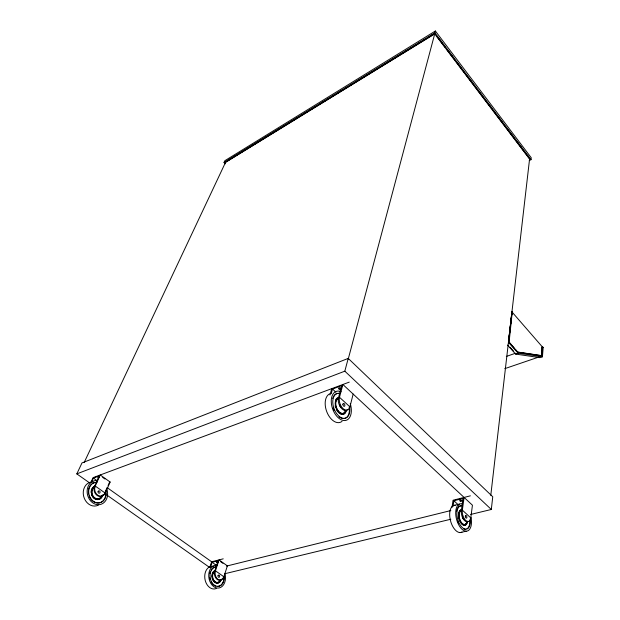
<?xml version="1.0" encoding="UTF-8"?>
<svg xmlns="http://www.w3.org/2000/svg" width="620" height="620" viewBox="0 0 620 620"><rect width="100%" height="100%" fill="white"/><g stroke="black" fill="none" stroke-linecap="round" stroke-linejoin="round"><path stroke-width="0.93" d="M507.532 345.069L515.623 354.082L539.95 357.639L542.43 356.795L543.19 347.386L542.337 346.89L541.609 355.764L517.778 352.191L515.848 350.037M541.485 355.617L542.213 346.743M541.609 355.764L542.663 346.774M470.596 514.468L491.311 509.477L492.753 496.767L348.223 358.406L81.987 462.923L76.81 473.882L89.474 482.802M529.279 160.526L531.022 159.681L531.239 157.751L435.372 31L224.866 160.689L224.022 162.463L225.386 163.843M512.05 312.031L508.501 342.883L511.942 311.899M517.778 352.191L509.105 342L512.267 311.775M490.784 495.341L529.604 158.743M464.093 497.426L462.342 510.144A7.696 3.96 75 0 0 465.705 520.482A7.696 3.96 75 0 0 470.789 517.902L472.432 505.199L342.883 384.493L339.497 397.288A8.354 4.999 70.5 0 0 343.031 408.588A8.354 4.999 70.5 0 0 349.928 406.867L353.16 394.064M467.976 521.56A7.688 3.96 75.1 0 1 463.171 518.746A7.688 3.96 75.1 0 1 461.365 510.384L463.016 498.441L453.894 500.759L453.096 506.246M451.988 507.47L453.042 500.247L470.394 495.822M347.417 409.828A8.354 4.999 70.5 0 1 340.744 407.487A8.354 4.999 70.5 0 1 338.505 397.645L341.697 385.625L342.132 386.028M76.81 473.882L344.829 371.171L348.223 358.406M224.022 162.463L434.891 32.798L435.372 31M348.254 358.98L434.783 33.666L225.641 162.145L84.188 462.466M329.995 395.017L331.739 388.647M331.235 393.661L332.49 389.058L341.697 385.625M222.658 578.259A6.285 4.534 81.4 0 1 216.713 579.049A6.285 4.534 81.4 0 1 214.807 570.981L218.162 560.728L218.511 560.976M209.831 567.222L211.637 561.79L223.231 558.837M210.374 567.385L212.063 562.278L218.162 560.728M105.005 492.474L107.299 487.274M108.066 485.538L109.213 482.933M103.811 494.667A6.688 5.502 74.6 0 1 96.472 494.923A6.688 5.502 74.6 0 1 94.612 486.282L95.24 486.057L105.253 493.117A6.688 5.502 74.6 0 1 97.743 495.202A6.688 5.502 74.6 0 1 95.24 486.057L100.254 474.966L110.143 482.042L105.253 493.117L104.617 493.342M94.612 486.282L99.324 475.873L93.403 478.074L91.434 482.399M90.76 482.732L93.085 477.64L349.246 382.122M225.316 162.076L225.037 162.673L434.69 33.906L529.891 159.456M216.767 561.379L217.922 562.402M227.788 160.557L230.268 159.038M232.74 157.519L235.213 155.992M236.863 154.984L240.165 152.954M241.815 151.939L253.363 144.84M255.014 143.825L258.315 141.802M259.966 140.786L262.438 139.267M264.089 138.252L267.39 136.222M269.041 135.207L280.589 128.115M282.24 127.1L285.533 125.07M287.184 124.054L289.664 122.535M291.315 121.52L297.91 117.467M300.382 115.948L302.862 114.421M304.513 113.406L307.807 111.383M309.458 110.368L316.06 106.315M318.533 104.788L321.013 103.269M322.656 102.254L325.136 100.734M327.608 99.216L330.08 97.697M331.731 96.681L335.033 94.651M336.683 93.635L343.286 89.582M345.759 88.063L348.231 86.537M349.882 85.529L352.354 84.002M354.834 82.483L357.306 80.964M358.957 79.949L362.258 77.919M363.909 76.911L375.457 69.812M377.107 68.797L379.579 67.278M382.052 65.751L384.532 64.232M386.183 63.217L389.476 61.194M391.127 60.179L397.73 56.126M400.202 54.599L402.675 53.08M404.325 52.065L407.627 50.042M409.278 49.026L410.928 48.011M413.4 46.492L415.881 44.966M418.353 43.447L420.004 42.431M422.476 40.912L424.948 39.393M427.428 37.874L429.9 36.347M431.551 35.34L433.202 34.325M338.505 397.645L339.497 397.288L349.928 406.867M109.508 482.267L110.143 482.042M217.907 562.782L216.458 562.317L217.248 562.038M506.323 356.446L515.452 353.253M515.623 354.082L518.157 353.199L542.43 356.795M541.554 347.952L543.19 347.386M504.765 368.652L539.524 356.81M453.36 505.602L459.327 504.099M226.548 566.083L450.849 510.547M214.807 570.981L215.465 570.826L223.905 576.778L227.377 565.874L219.031 559.907L215.465 570.826A6.293 4.534 81.4 0 0 217.907 579.328A6.293 4.534 81.4 0 0 223.905 576.778L223.254 576.933M461.365 510.384L462.342 510.144L470.789 517.902M224.828 573.717L450.818 519.235M460.118 532.596L466.163 531.208M217.992 562.154L217.426 562.123M517.638 352.036L541.934 355.655M106.896 495.078L209.824 567.595M107.275 487.715L212.094 562.115M93.403 478.074L97.201 480.771M212.063 562.278L216.613 565.51M102.664 477.377L104.943 479.012M220.658 561.697L222.929 563.324M332.49 389.058L335.924 392.212M453.894 500.759L458.769 505.246M344.829 371.171L491.311 509.477M510.051 347.231L513.74 351.346M513.98 347.944L508.47 341.783L511.918 311.876L542.554 347.13M508.718 342.635L518.157 353.199M436.534 35.968L445.253 47.477M446.423 49.011L455.142 60.52M456.312 62.054L464.45 72.803M465.612 74.338L491.792 108.864M492.954 110.399L501.681 121.908M502.843 123.442L520.878 147.234M522.04 148.769L529.023 157.976M434.891 32.798L531.022 159.681M438.356 37.928L441.851 42.547M448.275 51.018L453.522 57.947M458.188 64.108L461.11 67.96M468.108 77.198L472.781 83.359M478.028 90.288L482.701 96.449M487.948 103.377L492.04 108.764M493.202 110.306L494.373 111.848M497.868 116.467L501.96 121.853M507.788 129.557L513.624 137.252M517.708 142.647L521.211 147.266M522.381 148.808L523.543 150.342M527.628 155.736L529.968 158.813M107.105 489.909A12.237 10.098 75 0 1 99.735 504.618A12.237 10.098 75 0 1 87.219 493.164A12.237 10.098 75 0 1 96.867 480.531M105.695 490.296A10.432 8.61 75 0 1 99.417 502.836A10.432 8.61 75 0 1 88.753 493.078A10.432 8.61 75 0 1 96.96 482.306M98.464 505.06A12.191 10.106 75.1 0 1 83.63 496.202A12.191 10.106 75.1 0 1 93.008 481.949M105.811 493.063A10.424 8.61 75 0 1 96.147 502.82M95.395 502.603A10.424 8.61 75 0 1 89.063 495.884M88.582 494.117A10.424 8.61 75 0 1 89.303 487.173M89.675 486.436A10.424 8.61 75 0 1 91.721 484.011M92.341 483.561A10.424 8.61 75 0 1 96.642 482.422M102.819 494.698A6.928 5.72 75 0 1 96.968 499.503A6.928 5.72 75 0 1 91.38 493.032A6.928 5.72 75 0 1 95.325 486.018M102.153 496.38A6.921 5.72 75 0 1 96.542 499.526A6.921 5.72 75 0 1 91.434 494.287M91.148 492.497A6.921 5.72 75 0 1 95.147 486.08M101.843 495.977A6.27 5.177 75 0 1 93.643 496.914A6.27 5.177 75 0 1 94.263 487.204M101.665 496.039A6.262 5.177 75 0 1 92.977 496.349A6.262 5.177 75 0 1 95.325 486.716M98.355 478.314A0.907 0.434 21.1 0 1 97.913 477.632A0.907 0.434 21.1 0 1 98.89 477.617M98.874 477.733A0.907 0.434 21.1 0 1 98.177 477.113M224.897 573.322A11.509 8.316 81.7 0 1 219.108 587.969A11.509 8.316 81.7 0 1 208.762 576.585A11.509 8.316 81.7 0 1 217.612 565.316M224.238 576.298A9.804 7.084 81.7 0 1 218.031 586.373A9.804 7.084 81.7 0 1 210.04 576.871A9.804 7.084 81.7 0 1 216.31 566.866M216.341 588.489A11.47 8.324 81.8 0 1 204.84 578.445A11.47 8.324 81.8 0 1 213.637 566.316M215.884 586.21A9.804 7.084 81.7 0 1 211.118 581.831M210.188 579.491A9.804 7.084 81.7 0 1 209.816 577.809M209.854 573.585A9.804 7.084 81.7 0 1 210.242 572.02M211.203 569.958A9.804 7.084 81.7 0 1 212.063 568.827M212.552 568.354A9.804 7.084 81.7 0 1 215.985 566.943M223.913 576.375A9.804 7.084 81.7 0 1 217.76 586.45M221.231 579.723A6.51 4.704 81.7 0 1 213.458 580.769A6.51 4.704 81.7 0 1 215.078 570.462M221.046 579.77A6.51 4.704 81.7 0 1 213.272 580.816A6.51 4.704 81.7 0 1 214.892 570.509M220.821 579.437A5.89 4.263 81.7 0 1 213.784 580.382A5.89 4.263 81.7 0 1 215.249 571.051M220.635 579.475A5.89 4.263 81.7 0 1 213.598 580.429A5.89 4.263 81.7 0 1 215.062 571.097M463.76 518.707A1.395 0.721 75.2 0 1 462.582 518.018A1.395 0.721 75.2 0 1 462.745 516.204M471.084 517.63A14.082 7.277 75.2 0 1 465.636 531.169A14.082 7.277 75.2 0 1 455.847 515.577A14.082 7.277 75.2 0 1 462.528 504.006M470.224 519.111A11.997 6.2 75.2 0 1 465.171 529.093A11.997 6.2 75.2 0 1 457.126 516.692A11.997 6.2 75.2 0 1 461.551 505.75M461.985 532.138A14.02 7.316 75.3 0 1 450.438 520.49A14.02 7.316 75.3 0 1 455.227 505.23M465.295 529.271A11.989 6.208 75.2 0 1 463.566 528.845M458.645 523.257A11.989 6.208 75.2 0 1 457.738 521.133M456.537 511.469A11.989 6.208 75.2 0 1 456.886 509.811M457.134 509.082A11.989 6.208 75.2 0 1 461.063 505.874M469.844 520.715A11.989 6.208 75.2 0 1 466.875 528.891M467.534 521.505A7.967 4.123 75.2 0 1 463.024 524.807A7.967 4.123 75.2 0 1 458.722 516.049A7.967 4.123 75.2 0 1 461.768 509.772M467.255 521.567A7.967 4.123 75.2 0 1 460.869 523.024M459.893 521.389A7.967 4.123 75.2 0 1 459.125 519.49M458.924 518.816A7.967 4.123 75.2 0 1 458.443 516.104M458.498 513.577A7.967 4.123 75.2 0 1 458.885 511.988M459.552 510.787A7.967 4.123 75.2 0 1 461.489 509.842M467.124 521.125A7.208 3.728 75.2 0 1 460.877 521.722A7.208 3.728 75.2 0 1 460.954 510.702M465.914 523.73A7.208 3.728 75.2 0 1 459.49 519.312A7.208 3.728 75.2 0 1 461.629 510.578M462.001 500.077A1.015 0.55 10 0 1 461.164 500.542A1.015 0.55 10 0 1 460.032 500.022M341.364 407.379A1.511 0.907 70.7 0 1 340.264 406.697A1.511 0.907 70.7 0 1 339.969 405.077M350.246 403.566A15.291 9.199 70.6 0 1 344.503 420.569A15.291 9.199 70.6 0 1 331.398 403.682A15.291 9.199 70.6 0 1 341.054 391.716M349.696 407.131A13.028 7.843 70.6 0 1 343.116 418.299A13.028 7.843 70.6 0 1 332.948 404.356A13.028 7.843 70.6 0 1 339.628 393.336M342.046 421.337A15.213 9.238 70.7 0 1 326.918 412.099A15.213 9.238 70.7 0 1 330.824 393.444M349.207 407.301A13.02 7.843 70.7 0 1 342.705 418.485M341.969 418.322A13.02 7.843 70.7 0 1 338.969 416.764M334.11 410.277A13.02 7.843 70.7 0 1 333.196 407.859M332.715 398.459A13.02 7.843 70.7 0 1 339.14 393.514M346.301 410.858A8.649 5.208 70.7 0 1 337.179 410.277A8.649 5.208 70.7 0 1 338.334 397.707M346.014 410.952A8.649 5.208 70.7 0 1 341.798 414.354A8.649 5.208 70.7 0 1 336.373 409.417M335.521 407.309A8.649 5.208 70.7 0 1 335.149 405.852M335.846 399.512A8.649 5.208 70.7 0 1 338.047 397.808M345.79 410.393A7.827 4.712 70.7 0 1 337.544 409.859A7.827 4.712 70.7 0 1 338.574 398.489M345.51 410.486A7.827 4.712 70.7 0 1 337.257 409.96A7.827 4.712 70.7 0 1 338.295 398.59M341.093 387.818A1.116 0.682 15 0 1 340.372 388.639A1.116 0.682 15 0 1 339.001 387.833M98.154 491.373A1.209 1 74.9 0 0 99.123 493.21A1.209 1 74.9 0 0 99.913 491.451A1.209 1 74.9 0 0 98.154 491.373M218.062 575.654A1.139 0.822 81.6 0 0 218.938 577.329A1.139 0.822 81.6 0 0 219.496 575.593A1.139 0.822 81.6 0 0 218.062 575.654M465.357 516.111A1.395 0.721 75.1 0 0 466.372 518.173A1.395 0.721 75.1 0 0 466.635 516.15A1.395 0.721 75.1 0 0 465.357 516.111M460.195 501.076A1.015 0.55 10 0 0 461.861 500.999A1.015 0.55 10 0 0 460.582 500.193A1.015 0.55 10 0 0 460.195 501.076M342.899 404.349A1.519 0.907 70.6 0 0 344.348 406.325A1.519 0.907 70.6 0 0 344.433 403.969A1.519 0.907 70.6 0 0 342.899 404.349M339.008 388.988A1.116 0.682 15 0 0 340.884 389.135A1.116 0.682 15 0 0 339.729 387.988A1.116 0.682 15 0 0 339.008 388.988"/></g></svg>
